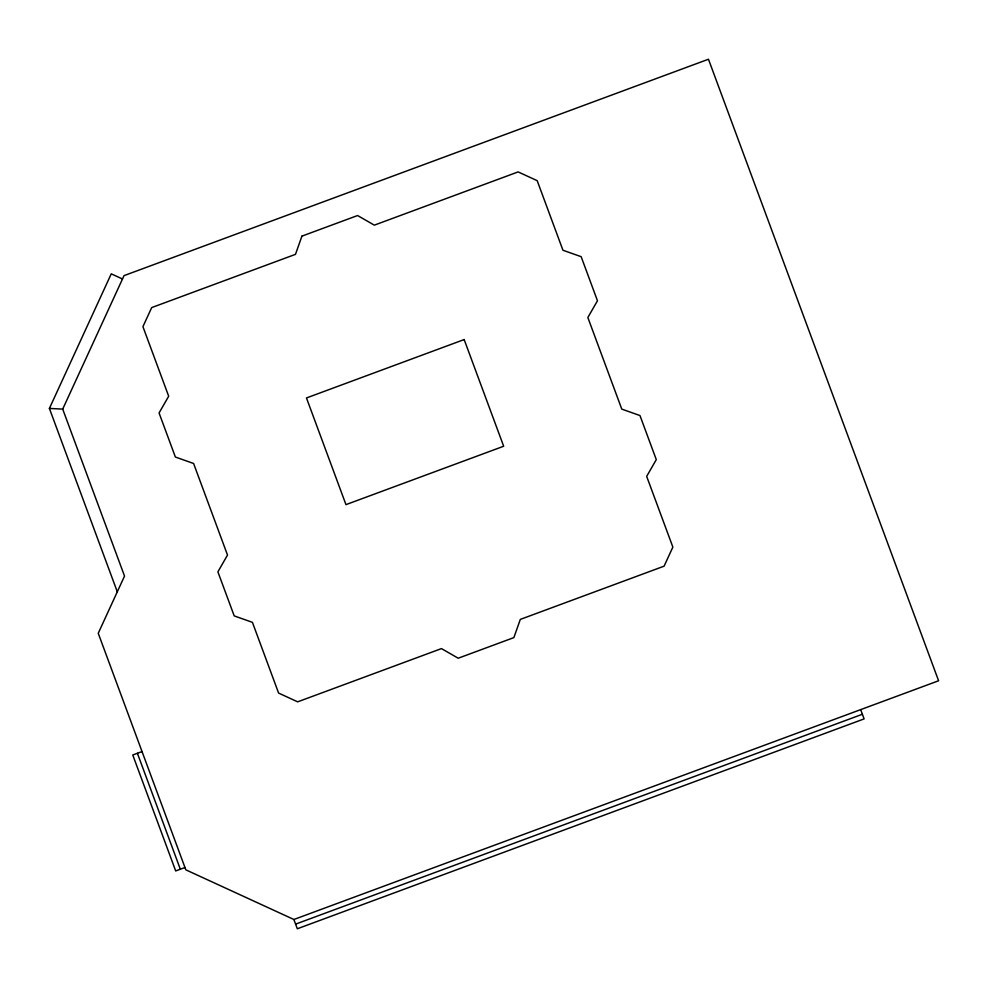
<?xml version="1.0" encoding="UTF-8"?>
<svg xmlns="http://www.w3.org/2000/svg" width="988" height="988" viewBox="0 0 988 988"><rect width="100%" height="100%" fill="white"/><g stroke="black" fill="none" stroke-linecap="round" stroke-linejoin="round"><path stroke-width="1.48" d="M117.3 591.812L49.4 408.427L111.249 273.837L122.487 278.999M62.701 409.106L124.043 275.627L708.47 59.231L938.6 680.769L293.881 919.495L185.83 869.835L98.244 633.283L124.525 576.078L62.701 409.106L49.4 408.427M142.037 751.559L132.763 754.993L175.691 870.947L184.966 867.513M295.597 924.126L862.388 714.262M860.672 709.619L864.117 718.894L297.314 928.769L293.881 919.495M137.394 753.276L180.335 869.23M301.92 236.132L295.486 254.348L151.695 307.589L142.927 326.658L168.689 396.225L159.068 412.972L175.382 457.036L193.599 463.483L227.512 555.083L217.891 571.83L234.205 615.894L252.422 622.341L278.604 693.082L297.672 701.838L441.463 648.597L458.21 658.218L513.871 637.606L520.318 619.402L664.097 566.161L672.865 547.093L646.671 476.364L656.291 459.618L639.977 415.553L621.773 409.106L587.848 317.506L597.468 300.747L581.154 256.682L562.95 250.248L537.188 180.668L518.12 171.912L374.329 225.153L357.582 215.532L301.92 236.132M464.162 339.563L306.465 397.954L345.961 504.633L503.67 446.243L464.162 339.563"/></g></svg>
